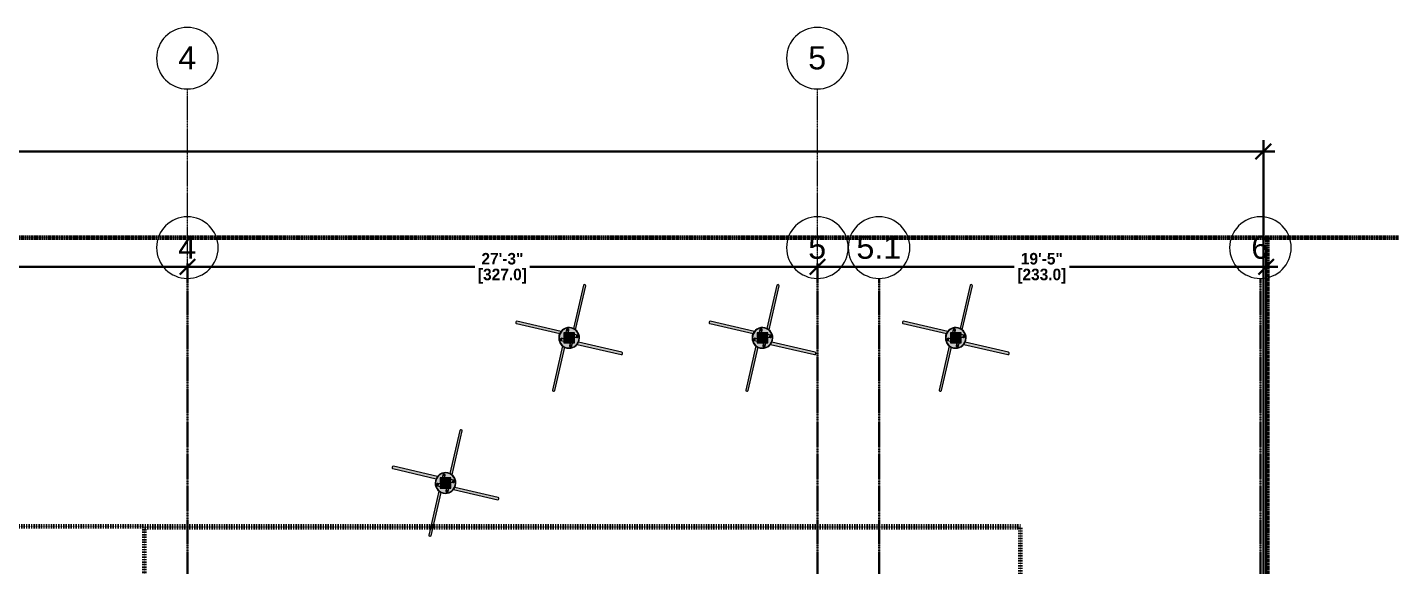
# Model space of a CAD drawing. Header units: inches. Extents: x -4124 to -1807, y 11006 to 12379.
# Drawn here: x -2583 to -1872, y 12098 to 12378 of the extents above; entities that cross this region are included whole.
import ezdxf

# ---------------------------------------------------------------- set-up
doc = ezdxf.new("R2010")
doc.units = ezdxf.units.IN
doc.header["$MEASUREMENT"] = 0
for name, pattern in [('Dash 1_16_', [0.125, 0.0625, -0.0625]), ('Double Dash 3_8_', [1, 0.375, -0.125, 0.125, -0.125, 0.125, -0.125]), ('Grid Line 1_2_', [0.875, 0.5, -0.125, 0.125, -0.125]), ('Grid Line 1_2__2_', [0.875, 0.5, -0.125, 0.125, -0.125])]:
    doc.linetypes.add(name, pattern=pattern)
for name, color, linetype, lineweight in [('0-1', 7, 'Continuous', 5), ('0-3', 130, 'Double Dash 3_8_', 60), ('0-4', 165, 'Continuous', 5), ('0-5', 8, 'Continuous', 9), ('A-ANNO-DIMS-1', 211, 'Continuous', 30), ('C-PROP-LINE-1', 130, 'Double Dash 3_8_', 60), ('C-PROP-LINE-2', 130, 'Dash 1_16_', 60), ('S-FNDN-3', 7, 'Continuous', 9), ('S-FNDN-5', 31, 'Continuous', 9), ('S-GRID-1', 1, 'Grid Line 1_2_', 9), ('S-GRID-2', 1, 'Grid Line 1_2__2_', 30), ('S-GRID-IDEN', 1, 'Continuous', 9), ('S-GRID-IDEN-1', 147, 'Continuous', 9)]:
    doc.layers.add(name, color=color, linetype=linetype, lineweight=lineweight)
doc.styles.add('Arial', font='arial.ttf', dxfattribs={"height": 12})
doc.styles.add('Century Gothic_B', font='GOTHICB.TTF', dxfattribs={"height": 6})
doc.dimstyles.new('OD__1_16__Tol__', dxfattribs={"dimscale": 12, "dimtxt": 6.26501, "dimasz": 0.666667, "dimexe": 0.5, "dimexo": 0.333333, "dimgap": 0.083333, "dimtad": 1, "dimdec": 4, "dimrnd": 0.0625, "dimzin": 3, "dimdsep": 46, "dimlunit": 4, "dimtxsty": 'Century Gothic_B', "dimblk1": 'OBLIQUE', "dimblk2": 'OBLIQUE', "dimsah": 1, "dimcen": 0.09, "dimdle": 0.5, "dimazin": 0, "dimtfac": 1, "dimtdec": 4, "dimtix": 1, "dimtmove": 0, "dimatfit": 3, "dimfxl": 1, "dimtvp": 1, "dimtfill": 1, "dimfrac": 2, "dimtolj": 1, "dimtzin": 0, "dimlwd": 30, "dimlwe": 30, "dimarcsym": 2})

# ---------------------------------------------------------------- blocks, each defined once
blk = doc.blocks.new('Family - ___-1878357-ENLARGED FLOOR PLAN - BASEMENT - EAST')
at = {"layer": 'C-PROP-LINE-1'}
blk.add_line((-3989.61, 12268.69), (-1871.63, 12268.69), dxfattribs=at)
blk = doc.blocks.new('Family - ___-2657144-ENLARGED FLOOR PLAN - BASEMENT - EAST')
at = {"layer": 'C-PROP-LINE-1'}
blk.add_line((-1939.77, 12268.69), (-1939.77, 11070.36), dxfattribs=at)
blk = doc.blocks.new('Family - ___-2835860-ENLARGED FLOOR PLAN - BASEMENT - EAST')
at = {"layer": 'C-PROP-LINE-2'}
for p, q in [((-2522.54, 12089.69), (-2522.54, 12118.09)), ((-2067.92, 12118.09), (-2522.54, 12118.09)), ((-2067.92, 11247.39), (-2067.92, 12118.09))]:
    blk.add_line(p, q, dxfattribs=at)
blk = doc.blocks.new('Family - ___-2835932-ENLARGED FLOOR PLAN - BASEMENT - EAST')
at = {"layer": 'C-PROP-LINE-2'}
for p, q in [((-2067.92, 12118.59), (-3860.72, 12118.59)), ((-2067.92, 11247.39), (-2067.92, 12118.59))]:
    blk.add_line(p, q, dxfattribs=at)
blk = doc.blocks.new('Grid - Grid Head - Circle-50561-ENLARGED FLOOR PLAN - BASEMENT - EAST')
at = {"layer": 'S-GRID-IDEN-1'}
for start, end in [(360, 180), (180, 360)]:
    blk.add_arc((0, 0), 0.25, start, end, dxfattribs=at)
blk = doc.blocks.new('CTR - 1st Phase - Shell_rvt-1-ENLARGED FLOOR PLAN - BASEMENT - EAST')
at = {"layer": 'S-GRID-1'}
for p, q in [((-2500.32, 11005.88), (-2500.32, 12345.93)), ((-2173.32, 11005.88), (-2173.32, 12345.93))]:
    blk.add_line(p, q, dxfattribs=at)
at = {"layer": '0-3'}
for name in ['Family - ___-1878357-ENLARGED FLOOR PLAN - BASEMENT - EAST', 'Family - ___-2657144-ENLARGED FLOOR PLAN - BASEMENT - EAST', 'Family - ___-2835932-ENLARGED FLOOR PLAN - BASEMENT - EAST', 'Family - ___-2835860-ENLARGED FLOOR PLAN - BASEMENT - EAST']:
    blk.add_blockref(name, (0, 0), dxfattribs=at)
at = {"layer": '0-4', "xscale": 63.99999999999997, "yscale": 63.99999999999997, "zscale": 63.99999999999997}
for p in [(-2500.32, 12361.93), (-2173.32, 12361.93)]:
    blk.add_blockref('Grid - Grid Head - Circle-50561-ENLARGED FLOOR PLAN - BASEMENT - EAST', p, dxfattribs=at)
at = {"layer": 'S-GRID-IDEN', "char_height": 12, "width": 11.312, "attachment_point": 1, "style": 'Arial'}
for s, insert in [('4', (-2505.08, 12368.12)), ('5', (-2178.08, 12368.12))]:
    blk.add_mtext(s, dxfattribs=dict(at, insert=insert))
blk = doc.blocks.new('316600 - Special Foundations - Diamond Pier - Generic - 316600 - Special Foundations - Diamond Pier - Generic-562664-ENLARGED FLOOR PLAN - BASEMENT - EAST')
at = {"layer": 'S-FNDN-5'}
h = blk.add_hatch(color=256, dxfattribs=at)
h.paths.add_polyline_path([(0.2, -4.04), (0.25, -3.92), (0.34, -3.82), (0.46, -3.75), (0.6, -3.7), (0.76, -3.69), (0.92, -3.71), (1.09, -2.99), (0.75, -3.05), (0.6, -3.12), (0.42, -3.29), (0.39, -3.32), (0.34, -3.45), (0.25, -3.83)], flags=0)
h.paths.add_polyline_path([(2.83, 4.55), (8.18, 27.69), (8.02, 27.71), (7.84, 27.69), (7.69, 27.64), (7.58, 27.56), (7.5, 27.45), (7.43, 27.21), (2.28, 4.86), (2.77, 4.58)], flags=0)
h = blk.add_hatch(color=256, dxfattribs=at)
h.paths.add_polyline_path([(1.42, -4.32), (1.63, -3.32), (1.59, -3.21), (1.51, -3.11), (1.32, -3.02), (1.18, -2.99), (1.09, -2.99), (0.92, -3.71), (1.07, -3.76), (1.21, -3.84), (1.32, -3.95), (1.39, -4.07), (1.43, -4.19)], flags=0)
h.paths.add_polyline_path([(3.39, 4.19), (8.69, 27.21), (8.65, 27.33), (8.58, 27.45), (8.47, 27.56), (8.33, 27.64), (8.18, 27.69), (2.83, 4.55), (3.36, 4.23), (3.38, 4.2)], flags=0)
h = blk.add_hatch(color=256, dxfattribs=at)
h.paths.add_polyline_path([(4.04, 0.2), (3.92, 0.25), (3.82, 0.34), (3.75, 0.46), (3.7, 0.6), (3.69, 0.76), (3.71, 0.92), (2.99, 1.09), (3.06, 0.75), (3.13, 0.6), (3.28, 0.43), (3.36, 0.37), (3.45, 0.34), (3.95, 0.22)], flags=0)
h.paths.add_polyline_path([(-4.87, 2.26), (-4.65, 2.73), (-4.57, 2.84), (-27.69, 8.18), (-27.71, 8.02), (-27.69, 7.84), (-27.64, 7.69), (-27.56, 7.58), (-27.45, 7.5), (-27.21, 7.43), (-5.06, 2.31)], flags=0)
h = blk.add_hatch(color=256, dxfattribs=at)
h.paths.add_polyline_path([(3.71, 0.92), (3.76, 1.07), (3.84, 1.21), (3.95, 1.32), (4.07, 1.39), (4.19, 1.43), (4.19, 1.45), (3.3, 1.63), (3.18, 1.59), (3.08, 1.48), (3.01, 1.32), (2.99, 1.19), (3.01, 1.08), (3.69, 0.93)], flags=0)
h.paths.add_polyline_path([(-4.57, 2.84), (-4.15, 3.38), (-27.21, 8.69), (-27.33, 8.65), (-27.45, 8.58), (-27.56, 8.47), (-27.64, 8.33), (-27.69, 8.18), (-4.71, 2.87)], flags=0)
h = blk.add_hatch(color=256, dxfattribs=at)
h.paths.add_polyline_path([(-8.18, -27.69), (-2.83, -4.55), (-3.36, -4.23), (-3.39, -4.19), (-8.69, -27.21), (-8.65, -27.33), (-8.58, -27.45), (-8.47, -27.56), (-8.33, -27.64)], flags=0)
h.paths.add_polyline_path([(-1.09, 2.99), (-0.92, 3.71), (-1.07, 3.76), (-1.21, 3.84), (-1.32, 3.95), (-1.39, 4.07), (-1.43, 4.19), (-1.45, 4.19), (-1.63, 3.32), (-1.59, 3.21), (-1.51, 3.11), (-1.32, 3.02), (-1.18, 2.99)], flags=0)
h = blk.add_hatch(color=256, dxfattribs=at)
h.paths.add_polyline_path([(-8.02, -27.71), (-7.84, -27.69), (-7.69, -27.64), (-7.58, -27.56), (-7.5, -27.45), (-7.43, -27.21), (-2.28, -4.86), (-2.83, -4.55), (-8.18, -27.69)], flags=0)
h.paths.add_polyline_path([(-1.09, 2.99), (-0.75, 3.05), (-0.6, 3.12), (-0.42, 3.29), (-0.39, 3.32), (-0.34, 3.45), (-0.25, 3.92), (-0.34, 3.82), (-0.46, 3.75), (-0.6, 3.7), (-0.76, 3.69), (-0.92, 3.71), (-1.07, 3.05)], flags=0)
for points in [[(-0.46, -5.39), (1.08, -5.3), (2.53, -4.78), (3.8, -3.84), (4.75, -2.56), (5.27, -1.22), (5.08, -1.17), (4.5, -2.61), (3.59, -3.76), (2.44, -4.61), (1.02, -5.11), (-0.46, -5.19), (-1.88, -4.86), (-3.25, -4.06), (-4.21, -3.07), (-4.91, -1.76), (-5.2, -0.3), (-5.08, 1.17), (-5.27, 1.21), (-5.4, -0.32), (-5.09, -1.84), (-4.32, -3.24), (-3.23, -4.32), (-1.88, -5.06), (-0.46, -5.39)], [(5.27, -1.22), (5.4, 0.32), (5.09, 1.84), (4.36, 3.2), (3.23, 4.32), (1.88, 5.06), (0.43, 5.39), (-1.08, 5.3), (-2.53, 4.78), (-3.81, 3.82), (-4.75, 2.56), (-5.27, 1.22), (-5.08, 1.17), (-4.5, 2.61), (-3.59, 3.76), (-2.44, 4.61), (-1.04, 5.11), (0.44, 5.19), (1.88, 4.86), (3.25, 4.06), (4.21, 3.07), (4.91, 1.76), (5.2, 0.3), (5.08, -1.17), (5.23, -1.21)], [(2.24, -2.62), (2.77, -2.62), (2.77, 2.62), (-2.77, 2.62), (-2.77, -2.62), (1.81, -2.62)], [(-0.76, 3.69), (-0.55, 3.72), (-0.46, 3.75), (-0.34, 3.82), (-0.25, 3.94), (-0.2, 4.04), (-0.2, 4.19), (-0.25, 4.32), (-0.34, 4.44), (-0.46, 4.54), (-0.6, 4.61), (-0.84, 4.66), (-0.96, 4.66), (-1.07, 4.64), (-1.21, 4.58), (-1.32, 4.49), (-1.39, 4.38), (-1.42, 4.32), (-1.42, 4.17), (-1.37, 4.03), (-1.29, 3.92), (-1.17, 3.82), (-0.96, 3.73), (-0.84, 3.7), (-0.77, 3.69)], [(4.16, 0.2), (4.32, 0.25), (4.44, 0.34), (4.51, 0.42), (4.59, 0.55), (4.66, 0.82), (4.66, 0.87), (4.64, 1.07), (4.61, 1.17), (4.53, 1.29), (4.43, 1.37), (4.32, 1.42), (4.11, 1.41), (4.02, 1.37), (3.92, 1.29), (3.82, 1.17), (3.75, 1.03), (3.7, 0.82), (3.7, 0.71), (3.71, 0.58), (3.76, 0.43), (3.86, 0.3), (3.97, 0.23), (4.1, 0.2)], [(-4.19, -1.43), (-4.02, -1.37), (-3.92, -1.29), (-3.82, -1.17), (-3.75, -1.03), (-3.7, -0.82), (-3.69, -0.76), (-3.72, -0.55), (-3.76, -0.43), (-3.86, -0.3), (-3.97, -0.23), (-4.1, -0.2), (-4.22, -0.21), (-4.32, -0.25), (-4.43, -0.33), (-4.54, -0.46), (-4.61, -0.6), (-4.66, -0.82), (-4.66, -0.87), (-4.64, -1.05), (-4.61, -1.17), (-4.53, -1.29), (-4.38, -1.39), (-4.32, -1.42), (-4.21, -1.43)], [(0.87, -4.66), (1.07, -4.64), (1.21, -4.58), (1.32, -4.49), (1.39, -4.38), (1.42, -4.32), (1.42, -4.17), (1.39, -4.07), (1.32, -3.95), (1.17, -3.82), (0.96, -3.73), (0.84, -3.7), (0.71, -3.7), (0.58, -3.71), (0.46, -3.75), (0.31, -3.86), (0.25, -3.92), (0.2, -4.04), (0.2, -4.19), (0.25, -4.32), (0.34, -4.44), (0.46, -4.54), (0.6, -4.61), (0.84, -4.66)]]:
    blk.add_hatch(color=256, dxfattribs=at).paths.add_polyline_path(points, flags=0)
h = blk.add_hatch(color=256, dxfattribs=at)
h.paths.add_polyline_path([(-0.44, -5.19), (1.07, -5.09), (2.44, -4.61), (3.67, -3.69), (4.57, -2.48), (5.08, -1.17), (2.77, -0.64), (2.77, -2.62), (-2.77, -2.62), (-2.77, 0.64), (-5.08, 1.17), (-5.2, -0.3), (-4.91, -1.76), (-4.19, -3.09), (-3.16, -4.14), (-1.88, -4.86), (-0.46, -5.19)], flags=0)
h.paths.add_polyline_path([(0.87, -4.66), (0.6, -4.61), (0.46, -4.54), (0.34, -4.44), (0.25, -4.32), (0.23, -4.29), (0.2, -4.16), (0.24, -3.89), (0.39, -3.32), (0.48, -3.21), (0.66, -3.1), (0.84, -3.03), (1.09, -2.99), (1.32, -3.02), (1.4, -3.04), (1.52, -3.12), (1.6, -3.23), (1.63, -3.32), (1.62, -3.44), (1.37, -4.43), (1.21, -4.58), (1.07, -4.64), (0.89, -4.66)], flags=0)
h.paths.add_polyline_path([(-3.3, -1.63), (-3.43, -1.63), (-4.43, -1.37), (-4.53, -1.29), (-4.61, -1.17), (-4.65, -1.02), (-4.65, -0.76), (-4.61, -0.6), (-4.54, -0.46), (-4.43, -0.33), (-4.32, -0.25), (-4.19, -0.21), (-4.1, -0.2), (-3.92, -0.23), (-3.32, -0.39), (-3.22, -0.48), (-3.12, -0.6), (-3.04, -0.83), (-2.99, -1.09), (-3.03, -1.4), (-3.03, -1.4), (-3.09, -1.52), (-3.22, -1.61), (-3.3, -1.63)], flags=0)
h = blk.add_hatch(color=256, dxfattribs=at)
h.paths.add_polyline_path([(5.08, -1.17), (5.2, 0.3), (4.91, 1.76), (4.21, 3.07), (3.16, 4.14), (1.88, 4.86), (0.43, 5.19), (-1.07, 5.09), (-2.44, 4.61), (-3.67, 3.69), (-4.57, 2.48), (-5.08, 1.17), (-2.77, 0.64), (-2.77, 2.62), (2.77, 2.62), (2.77, -0.64), (4.73, -1.09)], flags=0)
h.paths.add_polyline_path([(4.16, 0.2), (3.92, 0.23), (3.32, 0.39), (3.22, 0.48), (3.12, 0.6), (3.04, 0.83), (2.99, 1.09), (3.03, 1.4), (3.03, 1.4), (3.09, 1.52), (3.22, 1.61), (3.3, 1.63), (3.43, 1.63), (4.43, 1.37), (4.53, 1.29), (4.64, 1.07), (4.65, 1.02), (4.66, 0.82), (4.64, 0.71), (4.59, 0.55), (4.43, 0.33), (4.32, 0.25), (4.19, 0.21)], flags=0)
h.paths.add_polyline_path([(-1.09, 2.99), (-1.32, 3.02), (-1.4, 3.04), (-1.52, 3.12), (-1.6, 3.23), (-1.63, 3.32), (-1.62, 3.44), (-1.37, 4.43), (-1.21, 4.58), (-1.07, 4.64), (-0.89, 4.66), (-0.76, 4.65), (-0.6, 4.61), (-0.46, 4.54), (-0.34, 4.44), (-0.25, 4.32), (-0.23, 4.29), (-0.2, 4.16), (-0.24, 3.89), (-0.39, 3.32), (-0.48, 3.21), (-0.66, 3.1), (-0.84, 3.03), (-1.08, 2.99)], flags=0)
h = blk.add_hatch(color=256, dxfattribs=at)
h.paths.add_polyline_path([(27.21, -8.69), (27.33, -8.65), (27.45, -8.58), (27.56, -8.47), (27.64, -8.33), (27.69, -8.18), (4.57, -2.84), (4.15, -3.38), (27.08, -8.68)], flags=0)
h.paths.add_polyline_path([(-3.3, -1.63), (-3.18, -1.59), (-3.08, -1.48), (-3.01, -1.32), (-2.99, -1.19), (-3.01, -1.08), (-3.71, -0.92), (-3.76, -1.07), (-3.84, -1.21), (-3.95, -1.32), (-4.07, -1.39), (-4.19, -1.43), (-4.19, -1.45), (-3.43, -1.63)], flags=0)
h = blk.add_hatch(color=256, dxfattribs=at)
h.paths.add_polyline_path([(27.69, -8.18), (27.71, -8.02), (27.69, -7.84), (27.64, -7.69), (27.56, -7.58), (27.45, -7.5), (27.21, -7.43), (4.86, -2.28), (4.65, -2.73), (4.57, -2.84), (17.85, -5.91)], flags=0)
h.paths.add_polyline_path([(-2.99, -1.09), (-3.06, -0.75), (-3.13, -0.6), (-3.28, -0.43), (-3.36, -0.37), (-3.45, -0.34), (-3.92, -0.25), (-3.82, -0.34), (-3.75, -0.46), (-3.7, -0.6), (-3.69, -0.76), (-3.71, -0.92), (-2.99, -1.09)], flags=0)
at = {"layer": 'S-FNDN-3'}
for p, q in [((7.46, 27.36), (2.26, 4.87)), ((3.39, 4.19), (8.68, 27.08)), ((-27.36, 7.46), (-4.87, 2.26)), ((-4.15, 3.38), (-27.08, 8.68)), ((2.77, 2.62), (-2.77, 2.62)), ((-2.77, 2.62), (-2.77, -2.62)), ((-1.42, 4.32), (-1.77, 2.8)), ((-0.47, 2.87), (-0.2, 4.04)), ((2.77, -2.62), (2.77, 2.62)), ((4.32, 1.42), (2.8, 1.77)), ((2.88, 0.47), (4.04, 0.2)), ((-3.39, -4.19), (-8.68, -27.08)), ((-7.46, -27.36), (-2.26, -4.87)), ((-4.32, -1.42), (-2.8, -1.77)), ((-2.88, -0.47), (-4.04, -0.2)), ((-2.77, -2.62), (2.77, -2.62)), ((0.47, -2.87), (0.2, -4.04)), ((1.42, -4.32), (1.77, -2.8)), ((4.15, -3.38), (27.08, -8.68)), ((27.36, -7.46), (4.87, -2.26))]:
    blk.add_line(p, q, dxfattribs=at)
for radius, start, end in [(5.41, 166.9807, 346.9807), (5.41, 346.9807, 166.9807), (5.21, 166.9807, 346.9807), (5.21, 346.9807, 166.9807)]:
    blk.add_arc((0, 0), radius, start, end, dxfattribs=at)
for centre, major_axis, start_param, end_param in [((8.07, 27.22), (-0.609, 0.141), 4.712389, 6.283185), ((8.07, 27.22), (-0.609, 0.141), 3.141593, 4.712389), ((-27.22, 8.07), (0.141, 0.609), 1.570796, 3.141593), ((-27.22, 8.07), (0.141, 0.609), 0, 1.570796), ((-0.81, 4.18), (-0.609, 0.141), 4.712389, 7.853982), ((-0.81, 4.18), (-0.609, 0.141), 1.570796, 4.712389), ((4.18, 0.81), (0.141, 0.609), 1.570796, 4.712389), ((4.18, 0.81), (0.141, 0.609), 4.712389, 7.853982), ((-4.18, -0.81), (0.141, 0.609), 1.570796, 4.712389), ((-4.18, -0.81), (0.141, 0.609), 4.712389, 7.853982), ((0.81, -4.18), (-0.609, 0.141), 4.712389, 7.853982), ((0.81, -4.18), (-0.609, 0.141), 1.570796, 4.712389), ((27.22, -8.07), (0.141, 0.609), 3.141593, 4.712389), ((27.22, -8.07), (0.141, 0.609), 4.712389, 6.283185), ((-8.07, -27.22), (-0.609, 0.141), 0, 1.570796), ((-8.07, -27.22), (-0.609, 0.141), 1.570796, 3.141593)]:
    blk.add_ellipse(centre, major_axis=major_axis, ratio=0.764544, start_param=start_param, end_param=end_param, dxfattribs=at)
blk = doc.blocks.new('Grid - Grid Head - Circle-1738874-ENLARGED FLOOR PLAN - BASEMENT - EAST')
at = {"layer": 'S-GRID-IDEN-1'}
for start, end in [(360, 180), (180, 360)]:
    blk.add_arc((0, 0), 0.25, start, end, dxfattribs=at)
blk = doc.blocks.new('CTR - 1st Phase - Structure_rvt-1-ENLARGED FLOOR PLAN - BASEMENT - EAST')
at = {"layer": 'S-GRID-2'}
for p, q in [((-2500.32, 11005.88), (-2500.32, 12247.5)), ((-2173.32, 11005.88), (-2173.32, 12247.5)), ((-2141.32, 11005.88), (-2141.32, 12247.5)), ((-1943.32, 11005.88), (-1943.32, 12247.5))]:
    blk.add_line(p, q, dxfattribs=at)
at = {"layer": '0-4', "xscale": 63.99999999999997, "yscale": 63.99999999999997, "zscale": 63.99999999999997}
for p in [(-2500.32, 12263.5), (-2173.32, 12263.5), (-2141.32, 12263.5), (-1943.32, 12263.5)]:
    blk.add_blockref('Grid - Grid Head - Circle-1738874-ENLARGED FLOOR PLAN - BASEMENT - EAST', p, dxfattribs=at)
at = {"layer": '0-5'}
for p in [(-2302.18, 12216.57), (-2201.82, 12216.57), (-2101.47, 12216.57), (-2366.35, 12141.17)]:
    blk.add_blockref('316600 - Special Foundations - Diamond Pier - Generic - 316600 - Special Foundations - Diamond Pier - Generic-562664-ENLARGED FLOOR PLAN - BASEMENT - EAST', p, dxfattribs=at)
at = {"layer": 'S-GRID-IDEN', "char_height": 12, "attachment_point": 1, "style": 'Arial'}
for s, insert, width in [('4', (-2505.08, 12269.69), 11.312), ('5', (-2178.08, 12269.69), 11.312), ('5.1', (-2153.08, 12269.69), 28.28), ('6', (-1948.08, 12269.69), 11.312)]:
    blk.add_mtext(s, dxfattribs=dict(at, insert=insert, width=width))
blk = doc.blocks.new('_Oblique')
at = {"color": 0, "linetype": 'ByBlock', "lineweight": -2}
blk.add_line((-0.5, -0.5), (0.5, 0.5), dxfattribs=at)
blk = doc.blocks.new('DIMBLOCK15-ENLARGED FLOOR PLAN - BASEMENT - EAST')
at = {"layer": 'A-ANNO-DIMS-1', "color": 0, "lineweight": 30, "transparency": 16777216}
for p, q in [((-3838.32, 12313.37), (-1935.82, 12313.37)), ((-3832.32, 12092.69), (-3832.32, 12319.37)), ((-1941.82, 12092.69), (-1941.82, 12319.37))]:
    blk.add_line(p, q, dxfattribs=at)
at = {"layer": 'Defpoints', "color": 0, "transparency": 16777216}
for p in [(-1941.82, 12313.37), (-3832.32, 12088.69), (-1941.82, 12088.69)]:
    blk.add_point(p, dxfattribs=at)
at = {"layer": 'A-ANNO-DIMS-1', "color": 0, "lineweight": 30, "transparency": 16777216, "xscale": 7.999999999999998, "yscale": 7.999999999999998, "zscale": 7.999999999999998, "rotation": 180}
blk.add_blockref('_Oblique', (-3832.32, 12313.37), dxfattribs=at)
at = {"layer": 'A-ANNO-DIMS-1', "color": 0, "lineweight": 30, "transparency": 16777216, "xscale": 7.999999999999998, "yscale": 7.999999999999998, "zscale": 7.999999999999998}
blk.add_blockref('_Oblique', (-1941.82, 12313.37), dxfattribs=at)
at = {"layer": 'A-ANNO-DIMS-1', "color": 0, "transparency": 16777216, "insert": (-2887.07, 12317.99), "char_height": 6, "attachment_point": 5, "style": 'Century Gothic_B', "bg_fill": 3, "box_fill_scale": 1.25, "bg_fill_color": 256, "bg_fill_true_color": 13158600, "bg_fill_transparency": 0}
blk.add_mtext('\\A1;157\'-6 1/2"', dxfattribs=at)
at = {"layer": 'A-ANNO-DIMS-1', "color": 0, "transparency": 16777216, "insert": (-2887.07, 12308.48), "char_height": 6, "attachment_point": 5, "style": 'Century Gothic_B', "bg_fill": 3, "box_fill_scale": 1.25, "bg_fill_color": 256, "bg_fill_true_color": 13158600, "bg_fill_transparency": 0}
blk.add_mtext('\\A1;[1890.5]', dxfattribs=at)
blk = doc.blocks.new('DIMBLOCK50-ENLARGED FLOOR PLAN - BASEMENT - EAST')
at = {"layer": 'A-ANNO-DIMS-1', "color": 0, "lineweight": 30, "transparency": 16777216}
for p, q in [((-2833.32, 12253.53), (-2494.32, 12253.53)), ((-2827.32, 12255.19), (-2827.32, 12247.53)), ((-2500.32, 12255.19), (-2500.32, 12247.53))]:
    blk.add_line(p, q, dxfattribs=at)
at = {"layer": 'Defpoints', "color": 0, "transparency": 16777216}
for p in [(-2827.32, 12259.19), (-2500.32, 12259.19), (-2500.32, 12253.53)]:
    blk.add_point(p, dxfattribs=at)
at = {"layer": 'A-ANNO-DIMS-1', "color": 0, "lineweight": 30, "transparency": 16777216, "xscale": 7.999999999999998, "yscale": 7.999999999999998, "zscale": 7.999999999999998, "rotation": 180}
blk.add_blockref('_Oblique', (-2827.32, 12253.53), dxfattribs=at)
at = {"layer": 'A-ANNO-DIMS-1', "color": 0, "lineweight": 30, "transparency": 16777216, "xscale": 7.999999999999998, "yscale": 7.999999999999998, "zscale": 7.999999999999998}
blk.add_blockref('_Oblique', (-2500.32, 12253.53), dxfattribs=at)
at = {"layer": 'A-ANNO-DIMS-1', "color": 0, "transparency": 16777216, "insert": (-2663.82, 12257.68), "char_height": 6, "attachment_point": 5, "style": 'Century Gothic_B', "bg_fill": 3, "box_fill_scale": 1.25, "bg_fill_color": 256, "bg_fill_true_color": 13158600, "bg_fill_transparency": 0}
blk.add_mtext('\\A1;27\'-3"', dxfattribs=at)
at = {"layer": 'A-ANNO-DIMS-1', "color": 0, "transparency": 16777216, "insert": (-2663.82, 12248.64), "char_height": 6, "attachment_point": 5, "style": 'Century Gothic_B', "bg_fill": 3, "box_fill_scale": 1.25, "bg_fill_color": 256, "bg_fill_true_color": 13158600, "bg_fill_transparency": 0}
blk.add_mtext('\\A1;[327.0]', dxfattribs=at)
blk = doc.blocks.new('DIMBLOCK51-ENLARGED FLOOR PLAN - BASEMENT - EAST')
at = {"layer": 'A-ANNO-DIMS-1', "color": 0, "lineweight": 30, "transparency": 16777216}
for p, q in [((-2506.32, 12253.53), (-2167.32, 12253.53)), ((-2500.32, 12255.19), (-2500.32, 12247.53)), ((-2173.32, 12255.19), (-2173.32, 12247.53))]:
    blk.add_line(p, q, dxfattribs=at)
at = {"layer": 'Defpoints', "color": 0, "transparency": 16777216}
for p in [(-2500.32, 12259.19), (-2173.32, 12259.19), (-2173.32, 12253.53)]:
    blk.add_point(p, dxfattribs=at)
at = {"layer": 'A-ANNO-DIMS-1', "color": 0, "lineweight": 30, "transparency": 16777216, "xscale": 7.999999999999998, "yscale": 7.999999999999998, "zscale": 7.999999999999998, "rotation": 180}
blk.add_blockref('_Oblique', (-2500.32, 12253.53), dxfattribs=at)
at = {"layer": 'A-ANNO-DIMS-1', "color": 0, "lineweight": 30, "transparency": 16777216, "xscale": 7.999999999999998, "yscale": 7.999999999999998, "zscale": 7.999999999999998}
blk.add_blockref('_Oblique', (-2173.32, 12253.53), dxfattribs=at)
at = {"layer": 'A-ANNO-DIMS-1', "color": 0, "transparency": 16777216, "insert": (-2336.82, 12257.68), "char_height": 6, "attachment_point": 5, "style": 'Century Gothic_B', "bg_fill": 3, "box_fill_scale": 1.25, "bg_fill_color": 256, "bg_fill_true_color": 13158600, "bg_fill_transparency": 0}
blk.add_mtext('\\A1;27\'-3"', dxfattribs=at)
at = {"layer": 'A-ANNO-DIMS-1', "color": 0, "transparency": 16777216, "insert": (-2336.82, 12248.64), "char_height": 6, "attachment_point": 5, "style": 'Century Gothic_B', "bg_fill": 3, "box_fill_scale": 1.25, "bg_fill_color": 256, "bg_fill_true_color": 13158600, "bg_fill_transparency": 0}
blk.add_mtext('\\A1;[327.0]', dxfattribs=at)
blk = doc.blocks.new('DIMBLOCK52-ENLARGED FLOOR PLAN - BASEMENT - EAST')
at = {"layer": 'A-ANNO-DIMS-1', "color": 0, "lineweight": 30, "transparency": 16777216}
for p, q in [((-1940.32, 12092.69), (-1940.32, 12259.53)), ((-2179.32, 12253.53), (-1934.32, 12253.53)), ((-2173.32, 12255.19), (-2173.32, 12247.53))]:
    blk.add_line(p, q, dxfattribs=at)
at = {"layer": 'Defpoints', "color": 0, "transparency": 16777216}
for p in [(-2173.32, 12259.19), (-1940.32, 12253.53), (-1940.32, 12088.69)]:
    blk.add_point(p, dxfattribs=at)
at = {"layer": 'A-ANNO-DIMS-1', "color": 0, "lineweight": 30, "transparency": 16777216, "xscale": 7.999999999999998, "yscale": 7.999999999999998, "zscale": 7.999999999999998, "rotation": 180}
blk.add_blockref('_Oblique', (-2173.32, 12253.53), dxfattribs=at)
at = {"layer": 'A-ANNO-DIMS-1', "color": 0, "lineweight": 30, "transparency": 16777216, "xscale": 7.999999999999998, "yscale": 7.999999999999998, "zscale": 7.999999999999998}
blk.add_blockref('_Oblique', (-1940.32, 12253.53), dxfattribs=at)
at = {"layer": 'A-ANNO-DIMS-1', "color": 0, "transparency": 16777216, "insert": (-2056.82, 12257.68), "char_height": 6, "attachment_point": 5, "style": 'Century Gothic_B', "bg_fill": 3, "box_fill_scale": 1.25, "bg_fill_color": 256, "bg_fill_true_color": 13158600, "bg_fill_transparency": 0}
blk.add_mtext('\\A1;19\'-5"', dxfattribs=at)
at = {"layer": 'A-ANNO-DIMS-1', "color": 0, "transparency": 16777216, "insert": (-2056.82, 12248.64), "char_height": 6, "attachment_point": 5, "style": 'Century Gothic_B', "bg_fill": 3, "box_fill_scale": 1.25, "bg_fill_color": 256, "bg_fill_true_color": 13158600, "bg_fill_transparency": 0}
blk.add_mtext('\\A1;[233.0]', dxfattribs=at)

msp = doc.modelspace()

# ---------------------------------------------------------------- block references
at = {"layer": '0-1'}
for name in ['CTR - 1st Phase - Shell_rvt-1-ENLARGED FLOOR PLAN - BASEMENT - EAST', 'CTR - 1st Phase - Structure_rvt-1-ENLARGED FLOOR PLAN - BASEMENT - EAST']:
    msp.add_blockref(name, (0, 0), dxfattribs=at)

# ---------------------------------------------------------------- next in the draw order: dimensions: what is measured, and where the dimension line sits
at = {"layer": 'A-ANNO-DIMS-1'}
dim = msp.add_linear_dim(base=(-1941.82374, 12313.36512), p1=(-3832.32374, 12088.6894), p2=(-1941.82374, 12088.6894), dimstyle='OD__1_16__Tol__', override={"dimpost": '<>\\X', "dimfxl": 1890.5}, dxfattribs=at)
dim.commit()
dim.dimension.update_dxf_attribs({"geometry": 'DIMBLOCK15-ENLARGED FLOOR PLAN - BASEMENT - EAST', "text_midpoint": (-2887.07374, 12313.36512)})

# ---------------------------------------------------------------- next in the draw order: dimensions: what is measured, and where the dimension line sits
dim = msp.add_linear_dim(base=(-2500.32374, 12253.53087), p1=(-2827.32374, 12259.18772), p2=(-2500.32374, 12259.18772), dimstyle='OD__1_16__Tol__', override={"dimpost": '<>\\X', "dimfxl": 327}, dxfattribs=at)
dim.commit()
dim.dimension.update_dxf_attribs({"geometry": 'DIMBLOCK50-ENLARGED FLOOR PLAN - BASEMENT - EAST', "text_midpoint": (-2663.82374, 12253.53087)})

# ---------------------------------------------------------------- next in the draw order: dimensions: what is measured, and where the dimension line sits
dim = msp.add_linear_dim(base=(-2173.32374, 12253.53087), p1=(-2500.32374, 12259.18772), p2=(-2173.32374, 12259.18772), dimstyle='OD__1_16__Tol__', override={"dimpost": '<>\\X', "dimfxl": 327}, dxfattribs=at)
dim.commit()
dim.dimension.update_dxf_attribs({"geometry": 'DIMBLOCK51-ENLARGED FLOOR PLAN - BASEMENT - EAST', "text_midpoint": (-2336.82374, 12253.53087)})

# ---------------------------------------------------------------- next in the draw order: dimensions: what is measured, and where the dimension line sits
dim = msp.add_linear_dim(base=(-1940.32374, 12253.53087), p1=(-2173.32374, 12259.18772), p2=(-1940.32374, 12088.6894), dimstyle='OD__1_16__Tol__', override={"dimpost": '<>\\X', "dimfxl": 288.719031}, dxfattribs=at)
dim.commit()
dim.dimension.update_dxf_attribs({"geometry": 'DIMBLOCK52-ENLARGED FLOOR PLAN - BASEMENT - EAST', "text_midpoint": (-2056.82374, 12253.53087)})

doc.saveas('drawing.dxf')
